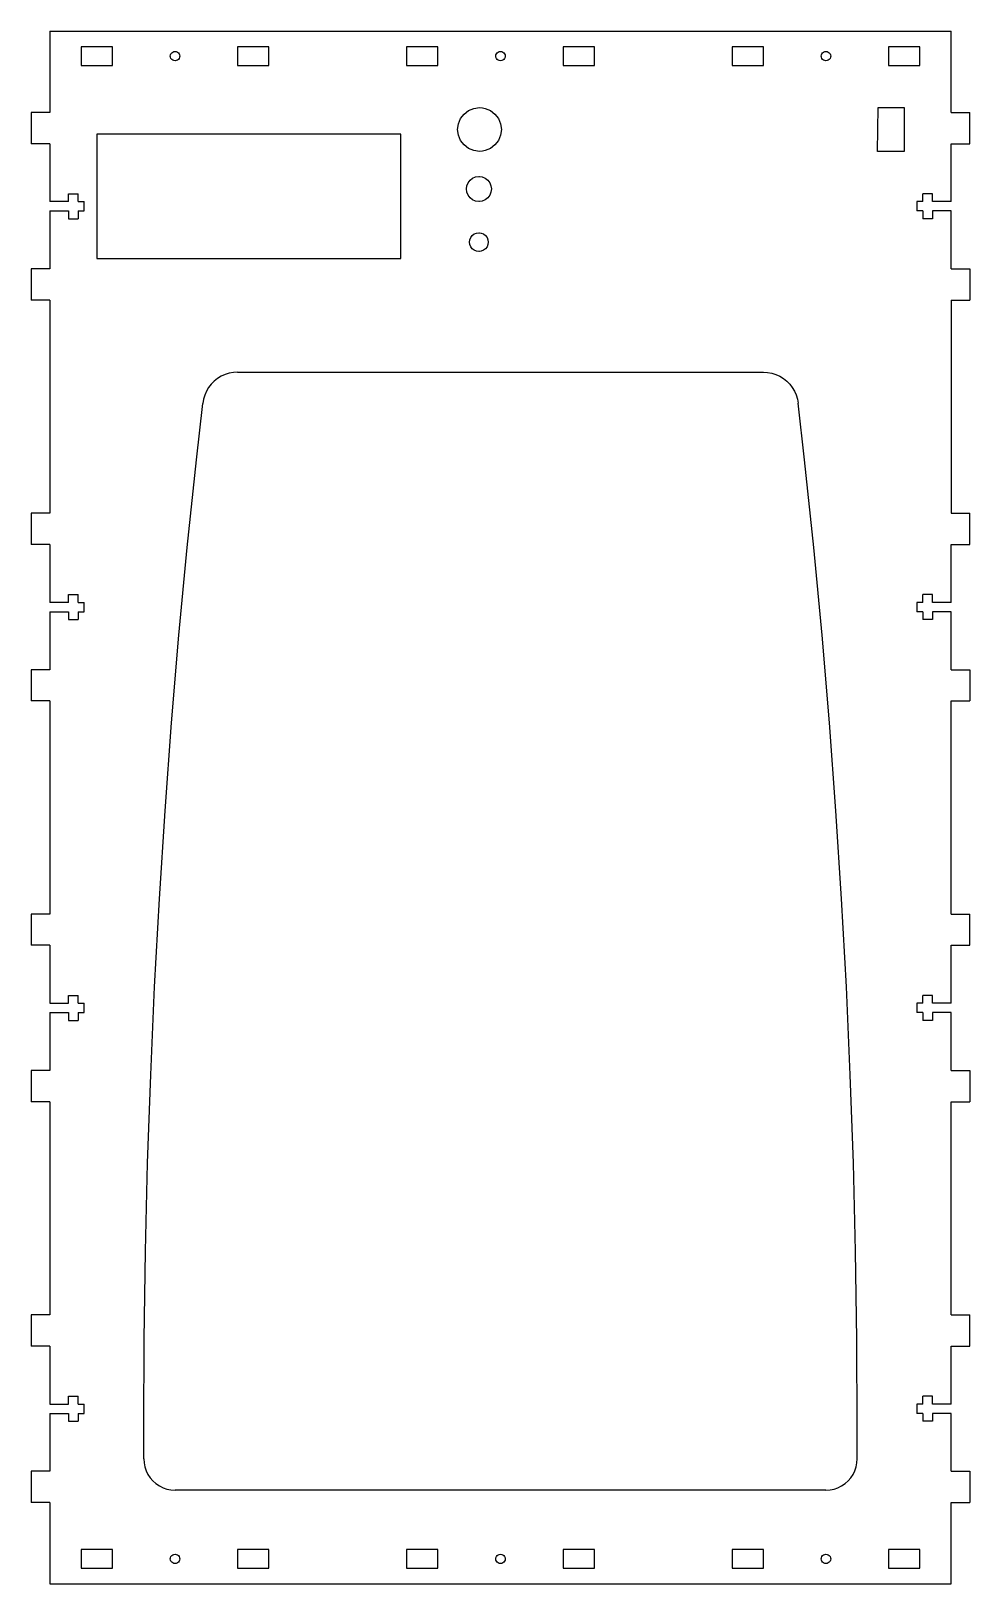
# Model space of a CAD drawing. Extents: x 0 to 300, y 0 to 496.
import ezdxf

# ---------------------------------------------------------------- set-up
doc = ezdxf.new("R2010")
doc.units = 0
doc.layers.get('0').update_dxf_attribs({"color": 13, "linetype": 'CONTINUOUS'})

msp = doc.modelspace()

# ---------------------------------------------------------------- linework, layer by layer
for p, q in [((6, 496.3, 0), (294, 496.3, 0)), ((6, 496.3, 0), (6, 470.3, 0)), ((294, 470.3, 0), (294, 496.3, 0)), ((16, 491.3, 0), (16, 485.3, 0)), ((26, 491.3, 0), (16, 491.3, 0)), ((26, 485.3, 0), (26, 491.3, 0)), ((66, 491.3, 0), (66, 485.3, 0)), ((76, 491.3, 0), (66, 491.3, 0)), ((76, 485.3, 0), (76, 491.3, 0)), ((120, 491.3, 0), (120, 485.3, 0)), ((130, 491.3, 0), (120, 491.3, 0)), ((130, 485.3, 0), (130, 491.3, 0)), ((170, 491.3, 0), (170, 485.3, 0)), ((180, 491.3, 0), (170, 491.3, 0)), ((180, 485.3, 0), (180, 491.3, 0)), ((224, 491.3, 0), (224, 485.3, 0)), ((234, 491.3, 0), (224, 491.3, 0)), ((234, 485.3, 0), (234, 491.3, 0)), ((274, 491.3, 0), (274, 485.3, 0)), ((284, 491.3, 0), (274, 491.3, 0)), ((284, 485.3, 0), (284, 491.3, 0)), ((16, 485.3, 0), (26, 485.3, 0)), ((66, 485.3, 0), (76, 485.3, 0)), ((120, 485.3, 0), (130, 485.3, 0)), ((170, 485.3, 0), (180, 485.3, 0)), ((224, 485.3, 0), (234, 485.3, 0)), ((274, 485.3, 0), (284, 485.3, 0)), ((270.5, 457.84, 0), (270.73, 471.84, 0)), ((270.73, 471.84, 0), (279, 471.84, 0)), ((279, 471.84, 0), (279, 457.84, 0)), ((0, 470.3, 0), (0, 460.3, 0)), ((6, 470.3, 0), (0, 470.3, 0)), ((294, 470.3, 0), (300, 470.3, 0)), ((300, 460.3, 0), (300, 470.3, 0)), ((118.18, 463.3, 0), (21, 463.3, 0)), ((21, 463.3, 0), (21, 423.6, 0)), ((118.18, 423.6, 0), (118.18, 463.3, 0)), ((6, 460.3, 0), (0, 460.3, 0)), ((6, 460.3, 0), (6, 441.8, 0)), ((279, 457.84, 0), (270.5, 457.84, 0)), ((294, 441.8, 0), (294, 460.3, 0)), ((294, 460.3, 0), (300, 460.3, 0)), ((12, 441.8, 0), (6, 441.8, 0)), ((12, 444.3, 0), (15, 444.3, 0)), ((12, 441.8, 0), (12, 444.3, 0)), ((15, 441.8, 0), (15, 444.3, 0)), ((15, 441.8, 0), (17, 441.8, 0)), ((17, 438.8, 0), (17, 441.8, 0)), ((285, 441.8, 0), (283, 441.8, 0)), ((283, 441.8, 0), (283, 438.8, 0)), ((285, 441.8, 0), (285, 444.3, 0)), ((288, 444.3, 0), (285, 444.3, 0)), ((288, 441.8, 0), (288, 444.3, 0)), ((294, 441.8, 0), (288, 441.8, 0)), ((6, 438.8, 0), (12, 438.8, 0)), ((6, 438.8, 0), (6, 420.3, 0)), ((12, 438.8, 0), (12, 436.3, 0)), ((15, 438.8, 0), (15, 436.3, 0)), ((15, 438.8, 0), (17, 438.8, 0)), ((285, 438.8, 0), (283, 438.8, 0)), ((285, 438.8, 0), (285, 436.3, 0)), ((294, 438.8, 0), (288, 438.8, 0)), ((288, 438.8, 0), (288, 436.3, 0)), ((294, 420.3, 0), (294, 438.8, 0)), ((12, 436.3, 0), (15, 436.3, 0)), ((288, 436.3, 0), (285, 436.3, 0)), ((21, 423.6, 0), (118.18, 423.6, 0)), ((0, 420.3, 0), (0, 410.3, 0)), ((6, 420.3, 0), (0, 420.3, 0)), ((294, 420.3, 0), (300, 420.3, 0)), ((300, 420.3, 0), (300, 410.3, 0)), ((6, 410.3, 0), (0, 410.3, 0)), ((6, 410.3, 0), (6, 342.2, 0)), ((294, 410.3, 0), (300, 410.3, 0)), ((294, 410.3, 0), (294, 342.2, 0)), ((66, 387.3, 0), (234, 387.3, 0)), ((0, 342.2, 0), (0, 332.2, 0)), ((6, 342.2, 0), (0, 342.2, 0)), ((294, 342.2, 0), (300, 342.2, 0)), ((300, 332.2, 0), (300, 342.2, 0)), ((6, 332.2, 0), (0, 332.2, 0)), ((6, 332.2, 0), (6, 313.7, 0)), ((294, 332.2, 0), (300, 332.2, 0)), ((294, 313.7, 0), (294, 332.2, 0)), ((12, 313.7, 0), (6, 313.7, 0)), ((12, 313.7, 0), (12, 316.2, 0)), ((12, 316.2, 0), (15, 316.2, 0)), ((15, 313.7, 0), (15, 316.2, 0)), ((15, 313.7, 0), (17, 313.7, 0)), ((17, 310.7, 0), (17, 313.7, 0)), ((283, 313.7, 0), (283, 310.7, 0)), ((285, 313.7, 0), (283, 313.7, 0)), ((285, 313.7, 0), (285, 316.2, 0)), ((288, 316.2, 0), (285, 316.2, 0)), ((288, 313.7, 0), (288, 316.2, 0)), ((294, 313.7, 0), (288, 313.7, 0)), ((6, 310.7, 0), (12, 310.7, 0)), ((6, 310.7, 0), (6, 292.2, 0)), ((12, 310.7, 0), (12, 308.2, 0)), ((12, 308.2, 0), (15, 308.2, 0)), ((15, 310.7, 0), (15, 308.2, 0)), ((15, 310.7, 0), (17, 310.7, 0)), ((285, 310.7, 0), (283, 310.7, 0)), ((285, 310.7, 0), (285, 308.2, 0)), ((288, 308.2, 0), (285, 308.2, 0)), ((288, 310.7, 0), (288, 308.2, 0)), ((294, 310.7, 0), (288, 310.7, 0)), ((294, 292.2, 0), (294, 310.7, 0)), ((0, 292.2, 0), (0, 282.2, 0)), ((6, 292.2, 0), (0, 292.2, 0)), ((294, 292.2, 0), (300, 292.2, 0)), ((300, 292.2, 0), (300, 282.2, 0)), ((6, 282.2, 0), (0, 282.2, 0)), ((6, 282.2, 0), (6, 214.1, 0)), ((294, 214.1, 0), (294, 282.2, 0)), ((294, 282.2, 0), (300, 282.2, 0)), ((6, 214.1, 0), (0, 214.1, 0)), ((0, 214.1, 0), (0, 204.1, 0)), ((294, 214.1, 0), (300, 214.1, 0)), ((300, 204.1, 0), (300, 214.1, 0)), ((6, 204.1, 0), (0, 204.1, 0)), ((6, 204.1, 0), (6, 185.6, 0)), ((294, 204.1, 0), (300, 204.1, 0)), ((294, 185.6, 0), (294, 204.1, 0)), ((6, 185.6, 0), (12, 185.6, 0)), ((12, 185.6, 0), (12, 188.1, 0)), ((12, 188.1, 0), (15, 188.1, 0)), ((15, 185.6, 0), (15, 188.1, 0)), ((15, 185.6, 0), (17, 185.6, 0)), ((17, 182.6, 0), (17, 185.6, 0)), ((285, 185.6, 0), (283, 185.6, 0)), ((283, 185.6, 0), (283, 182.6, 0)), ((285, 185.6, 0), (285, 188.1, 0)), ((288, 188.1, 0), (285, 188.1, 0)), ((288, 185.6, 0), (288, 188.1, 0)), ((294, 185.6, 0), (288, 185.6, 0)), ((6, 182.6, 0), (12, 182.6, 0)), ((6, 182.6, 0), (6, 164.1, 0)), ((12, 182.6, 0), (12, 180.1, 0)), ((12, 180.1, 0), (15, 180.1, 0)), ((15, 182.6, 0), (15, 180.1, 0)), ((15, 182.6, 0), (17, 182.6, 0)), ((285, 182.6, 0), (283, 182.6, 0)), ((285, 182.6, 0), (285, 180.1, 0)), ((288, 180.1, 0), (285, 180.1, 0)), ((288, 182.6, 0), (288, 180.1, 0)), ((294, 182.6, 0), (288, 182.6, 0)), ((294, 164.1, 0), (294, 182.6, 0)), ((0, 164.1, 0), (0, 154.1, 0)), ((6, 164.1, 0), (0, 164.1, 0)), ((294, 164.1, 0), (300, 164.1, 0)), ((300, 164.1, 0), (300, 154.1, 0)), ((6, 154.1, 0), (0, 154.1, 0)), ((6, 154.1, 0), (6, 86, 0)), ((294, 154.1, 0), (300, 154.1, 0)), ((294, 86, 0), (294, 154.1, 0)), ((0, 86, 0), (0, 76, 0)), ((6, 86, 0), (0, 86, 0)), ((294, 86, 0), (300, 86, 0)), ((300, 76, 0), (300, 86, 0)), ((6, 76, 0), (0, 76, 0)), ((6, 76, 0), (6, 57.5, 0)), ((294, 76, 0), (300, 76, 0)), ((294, 57.5, 0), (294, 76, 0)), ((12, 60, 0), (15, 60, 0)), ((12, 57.5, 0), (12, 60, 0)), ((15, 57.5, 0), (15, 60, 0)), ((285, 57.5, 0), (285, 60, 0)), ((288, 60, 0), (285, 60, 0)), ((288, 57.5, 0), (288, 60, 0)), ((6, 57.5, 0), (12, 57.5, 0)), ((15, 57.5, 0), (17, 57.5, 0)), ((17, 54.5, 0), (17, 57.5, 0)), ((283, 57.5, 0), (283, 54.5, 0)), ((285, 57.5, 0), (283, 57.5, 0)), ((294, 57.5, 0), (288, 57.5, 0)), ((6, 54.5, 0), (12, 54.5, 0)), ((6, 54.5, 0), (6, 36, 0)), ((12, 54.5, 0), (12, 52, 0)), ((12, 52, 0), (15, 52, 0)), ((15, 54.5, 0), (15, 52, 0)), ((15, 54.5, 0), (17, 54.5, 0)), ((36, 40, 0), (36, 50, 0)), ((264, 40, 0), (264, 50, 0)), ((285, 54.5, 0), (283, 54.5, 0)), ((285, 54.5, 0), (285, 52, 0)), ((288, 52, 0), (285, 52, 0)), ((294, 54.5, 0), (288, 54.5, 0)), ((288, 54.5, 0), (288, 52, 0)), ((294, 36, 0), (294, 54.5, 0)), ((6, 36, 0), (0, 36, 0)), ((0, 36, 0), (0, 26, 0)), ((294, 36, 0), (300, 36, 0)), ((300, 36, 0), (300, 26, 0)), ((254, 30, 0), (46, 30, 0)), ((6, 26, 0), (0, 26, 0)), ((6, 26, 0), (6, 0, 0)), ((294, 0), (294, 26, 0)), ((294, 26, 0), (300, 26, 0)), ((16, 11, 0), (16, 5, 0)), ((26, 11, 0), (16, 11, 0)), ((26, 5, 0), (26, 11, 0)), ((66, 11, 0), (66, 5, 0)), ((76, 11, 0), (66, 11, 0)), ((76, 5, 0), (76, 11, 0)), ((120, 11, 0), (120, 5, 0)), ((130, 11, 0), (120, 11, 0)), ((130, 5, 0), (130, 11, 0)), ((170, 11, 0), (170, 5, 0)), ((180, 11, 0), (170, 11, 0)), ((180, 5, 0), (180, 11, 0)), ((224, 11, 0), (224, 5, 0)), ((234, 11, 0), (224, 11, 0)), ((234, 5, 0), (234, 11, 0)), ((284, 11, 0), (274, 11, 0)), ((274, 11, 0), (274, 5, 0)), ((284, 5, 0), (284, 11, 0)), ((16, 5, 0), (26, 5, 0)), ((66, 5, 0), (76, 5, 0)), ((120, 5, 0), (130, 5, 0)), ((170, 5, 0), (180, 5, 0)), ((224, 5, 0), (234, 5, 0)), ((274, 5, 0), (284, 5, 0)), ((6, 0, 0), (294, 0))]:
    msp.add_line(p, q)
for points in [[(44.94, 489.36, 0), (45.25, 489.6, 0), (45.61, 489.75, 0), (46, 489.8, 0), (46.39, 489.75, 0), (46.75, 489.6, 0), (47.06, 489.36, 0), (47.3, 489.05, 0), (47.45, 488.69, 0), (47.5, 488.3, 0), (47.45, 487.91, 0), (47.3, 487.55, 0), (47.06, 487.24, 0), (46.75, 487, 0), (46.39, 486.85, 0), (46, 486.8, 0), (45.61, 486.85, 0), (45.25, 487, 0), (44.94, 487.24, 0), (44.7, 487.55, 0), (44.55, 487.91, 0), (44.5, 488.3, 0), (44.55, 488.69, 0), (44.7, 489.05, 0), (44.94, 489.36, 0)], [(151.45, 488.69, 0), (151.5, 488.3, 0), (151.45, 487.91, 0), (151.3, 487.55, 0), (151.06, 487.24, 0), (150.75, 487, 0), (150.39, 486.85, 0), (150, 486.8, 0), (149.61, 486.85, 0), (149.25, 487, 0), (148.94, 487.24, 0), (148.7, 487.55, 0), (148.55, 487.91, 0), (148.5, 488.3, 0), (148.55, 488.69, 0), (148.7, 489.05, 0), (148.94, 489.36, 0), (149.25, 489.6, 0), (149.61, 489.75, 0), (150, 489.8, 0), (150.39, 489.75, 0), (150.75, 489.6, 0), (151.06, 489.36, 0), (151.3, 489.05, 0), (151.45, 488.69, 0)], [(252.7, 489.05, 0), (252.94, 489.36, 0), (253.25, 489.6, 0), (253.61, 489.75, 0), (254, 489.8, 0), (254.39, 489.75, 0), (254.75, 489.6, 0), (255.06, 489.36, 0), (255.3, 489.05, 0), (255.45, 488.69, 0), (255.5, 488.3, 0), (255.45, 487.91, 0), (255.3, 487.55, 0), (255.06, 487.24, 0), (254.75, 487, 0), (254.39, 486.85, 0), (254, 486.8, 0), (253.61, 486.85, 0), (253.25, 487, 0), (252.94, 487.24, 0), (252.7, 487.55, 0), (252.55, 487.91, 0), (252.5, 488.3, 0), (252.55, 488.69, 0), (252.7, 489.05, 0)], [(137.23, 461.34, 0), (136.53, 463.03, 0), (136.29, 464.84, 0), (136.53, 466.65, 0), (137.23, 468.34, 0), (138.34, 469.79, 0), (139.79, 470.9, 0), (141.48, 471.6, 0), (143.29, 471.84, 0), (144.24, 471.71, 0), (145.1, 471.6, 0), (146.79, 470.9, 0), (148.24, 469.79, 0), (149.35, 468.34, 0), (150.05, 466.65, 0), (150.29, 464.84, 0), (150.05, 463.03, 0), (149.35, 461.34, 0), (148.24, 459.89, 0), (146.79, 458.78, 0), (145.1, 458.08, 0), (144.24, 457.96, 0), (143.29, 457.84, 0), (141.48, 458.08, 0), (139.79, 458.78, 0), (138.34, 459.89, 0), (137.23, 461.34, 0)], [(141.09, 449.3, 0), (142.05, 449.7, 0), (143.09, 449.84, 0), (143.24, 449.82, 0), (144.12, 449.7, 0), (145.09, 449.3, 0), (145.92, 448.67, 0), (146.55, 447.84, 0), (146.95, 446.87, 0), (147.09, 445.84, 0), (146.95, 444.8, 0), (146.55, 443.84, 0), (145.92, 443.01, 0), (145.09, 442.38, 0), (144.12, 441.98, 0), (143.24, 441.86, 0), (143.09, 441.84, 0), (142.05, 441.98, 0), (141.09, 442.38, 0), (140.26, 443.01, 0), (139.62, 443.84, 0), (139.22, 444.8, 0), (139.09, 445.84, 0), (139.22, 446.87, 0), (139.62, 447.84, 0), (140.26, 448.67, 0), (141.09, 449.3, 0)], [(142.31, 431.74, 0), (143.09, 431.84, 0), (143.24, 431.82, 0), (143.86, 431.74, 0), (144.59, 431.44, 0), (145.21, 430.96, 0), (145.69, 430.34, 0), (145.99, 429.62, 0), (146.09, 428.84, 0), (145.99, 428.06, 0), (145.69, 427.34, 0), (145.21, 426.72, 0), (144.59, 426.24, 0), (143.86, 425.94, 0), (143.24, 425.86, 0), (143.09, 425.84, 0), (142.31, 425.94, 0), (141.59, 426.24, 0), (140.97, 426.72, 0), (140.49, 427.34, 0), (140.19, 428.06, 0), (140.09, 428.84, 0), (140.19, 429.62, 0), (140.49, 430.34, 0), (140.97, 430.96, 0), (141.59, 431.44, 0), (142.31, 431.74, 0)], [(44.55, 7.61, 0), (44.5, 8, 0), (44.55, 8.39, 0), (44.7, 8.75, 0), (44.94, 9.06, 0), (45.25, 9.3, 0), (45.61, 9.45, 0), (46, 9.5, 0), (46.39, 9.45, 0), (46.75, 9.3, 0), (47.06, 9.06, 0), (47.3, 8.75, 0), (47.45, 8.39, 0), (47.5, 8, 0), (47.45, 7.61, 0), (47.3, 7.25, 0), (47.06, 6.94, 0), (46.75, 6.7, 0), (46.39, 6.55, 0), (46, 6.5, 0), (45.61, 6.55, 0), (45.25, 6.7, 0), (44.94, 6.94, 0), (44.7, 7.25, 0), (44.55, 7.61, 0)], [(150, 9.5, 0), (150.39, 9.45, 0), (150.75, 9.3, 0), (151.06, 9.06, 0), (151.3, 8.75, 0), (151.45, 8.39, 0), (151.5, 8, 0), (151.45, 7.61, 0), (151.3, 7.25, 0), (151.06, 6.94, 0), (150.75, 6.7, 0), (150.39, 6.55, 0), (150, 6.5, 0), (149.61, 6.55, 0), (149.25, 6.7, 0), (148.94, 6.94, 0), (148.7, 7.25, 0), (148.55, 7.61, 0), (148.5, 8, 0), (148.55, 8.39, 0), (148.7, 8.75, 0), (148.94, 9.06, 0), (149.25, 9.3, 0), (149.61, 9.45, 0), (150, 9.5, 0)], [(255.5, 8, 0), (255.45, 7.61, 0), (255.3, 7.25, 0), (255.06, 6.94, 0), (254.75, 6.7, 0), (254.39, 6.55, 0), (254, 6.5, 0), (253.61, 6.55, 0), (253.25, 6.7, 0), (252.94, 6.94, 0), (252.7, 7.25, 0), (252.55, 7.61, 0), (252.5, 8, 0), (252.55, 8.39, 0), (252.7, 8.75, 0), (252.94, 9.06, 0), (253.25, 9.3, 0), (253.61, 9.45, 0), (254, 9.5, 0), (254.39, 9.45, 0), (254.75, 9.3, 0), (255.06, 9.06, 0), (255.3, 8.75, 0), (255.45, 8.39, 0), (255.5, 8, 0)]]:
    msp.add_polyline3d(points, close=True)
for points in [[(66, 387.3, 0), (64.64, 387.21, 0), (63.3, 386.96, 0), (62, 386.54, 0), (60.76, 385.98, 0), (59.6, 385.26, 0), (58.53, 384.41, 0), (57.57, 383.44, 0), (56.74, 382.37, 0), (56.04, 381.19, 0), (55.49, 379.95, 0), (55.1, 378.64, 0), (54.86, 377.3, 0)], [(234, 387.3, 0), (235.36, 387.22, 0), (236.69, 386.97, 0), (237.99, 386.56, 0), (239.23, 386, 0), (240.39, 385.3, 0), (241.46, 384.45, 0), (242.42, 383.49, 0), (243.25, 382.42, 0), (243.95, 381.25, 0), (244.5, 380, 0), (244.9, 378.7, 0), (245.13, 377.36, 0)], [(36, 50, 0), (36.14, 78.17, 0), (36.56, 106.34, 0), (37.25, 134.51, 0), (38.22, 162.67, 0), (39.48, 190.81, 0), (41, 218.95, 0), (42.81, 247.06, 0), (44.89, 275.16, 0), (47.26, 303.23, 0), (49.89, 331.28, 0), (52.81, 359.31, 0), (54.86, 377.3, 0)], [(264, 50, 0), (263.86, 78.17, 0), (263.44, 106.34, 0), (262.75, 134.51, 0), (261.78, 162.67, 0), (260.52, 190.81, 0), (259, 218.95, 0), (257.19, 247.06, 0), (255.11, 275.16, 0), (252.74, 303.23, 0), (250.11, 331.28, 0), (247.19, 359.31, 0), (245.13, 377.36, 0)], [(36, 40, 0), (36.09, 38.69, 0), (36.34, 37.41, 0), (36.76, 36.17, 0), (37.34, 35, 0), (38.07, 33.91, 0), (38.93, 32.93, 0), (39.91, 32.07, 0), (41, 31.34, 0), (42.17, 30.76, 0), (43.41, 30.34, 0), (44.69, 30.09, 0), (46, 30, 0)], [(254, 30, 0), (255.31, 30.09, 0), (256.59, 30.34, 0), (257.83, 30.76, 0), (259, 31.34, 0), (260.09, 32.07, 0), (261.07, 32.93, 0), (261.93, 33.91, 0), (262.66, 35, 0), (263.24, 36.17, 0), (263.66, 37.41, 0), (263.91, 38.69, 0), (264, 40, 0)]]:
    msp.add_polyline3d(points)

doc.saveas('drawing.dxf')
